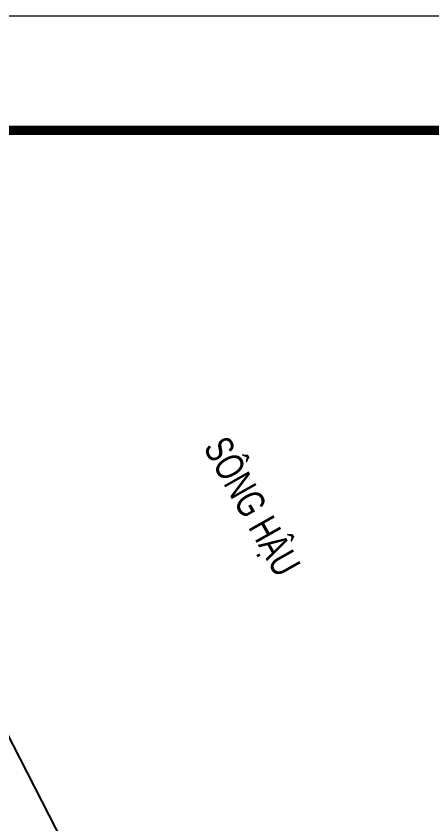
# Model space of a CAD drawing. Header units: millimetres. Extents: x 100 to 288, y -65 to 177.
# Drawn here: x 184.88 to 188.39, y 170.04 to 176.85 of the extents above; entities that cross this region are included whole.
import ezdxf

# ---------------------------------------------------------------- set-up
doc = ezdxf.new("R2010")
doc.units = ezdxf.units.MM
doc.header["$LTSCALE"] = 0.3
doc.header["$MEASUREMENT"] = 0
doc.layers.get('DEFPOINTS').update_dxf_attribs({"linetype": 'CONTINUOUS', "lineweight": 13})
doc.layers.add('HATCH1', color=8, linetype='CONTINUOUS')
doc.layers.add('LAYER7', color=7, linetype='CONTINUOUS')
doc.styles.add('DIM', font='VAVON.TTF')
doc.linetypes.add('TAL_N_P', pattern='A,0.5,[130,ltypeshp.shx,S=0.25,R=0,X=0,Y=-0.25],1,[130,ltypeshp.shx,S=0.5,R=0,X=0,Y=-0.5],0.5', length=2)
doc.linetypes.add('TRACKS', pattern='A,0.15,[130,ltypeshp.shx,S=0.25,R=0,X=0,Y=0],0.15', length=0.3)

msp = doc.modelspace()

# ---------------------------------------------------------------- linework, layer by layer
at = {"layer": 'DEFPOINTS', "linetype": 'Continuous', "ltscale": 0.08}
msp.add_lwpolyline([(161.74885, 147.14536), (203.74885, 147.14536), (203.74885, 176.84536), (161.74885, 176.84536)], close=True, dxfattribs=at)
at = {"layer": 'HATCH1', "linetype": 'TRACKS', "ltscale": 2}
msp.add_lwpolyline([(187.15933, 166.21199), (183.64727, 173.06188), (182.78164, 174.74999), (182.20075, 175.88282)], dxfattribs=at)
at = {"layer": 'HATCH1', "linetype": 'TAL_N_P', "ltscale": 2}
msp.add_lwpolyline([(187.15933, 166.21199), (183.64727, 173.06188), (182.78164, 174.74999), (182.20075, 175.88282)], dxfattribs=at)
at = {"layer": 'LAYER7', "linetype": 'Continuous', "const_width": 0.08}
msp.add_lwpolyline([(202.74885, 175.88282), (163.54885, 175.88282), (163.54885, 148.10791), (202.74885, 148.10791)], close=True, dxfattribs=at)

# ---------------------------------------------------------------- texts
at = {"layer": 'HATCH1', "style": 'DIM', "width": 0.75}
msp.add_text('SOÂNG HAÄU', height=0.238096, rotation=299.493229, dxfattribs=at).set_placement((186.45966, 173.2085))

doc.saveas('drawing.dxf')
